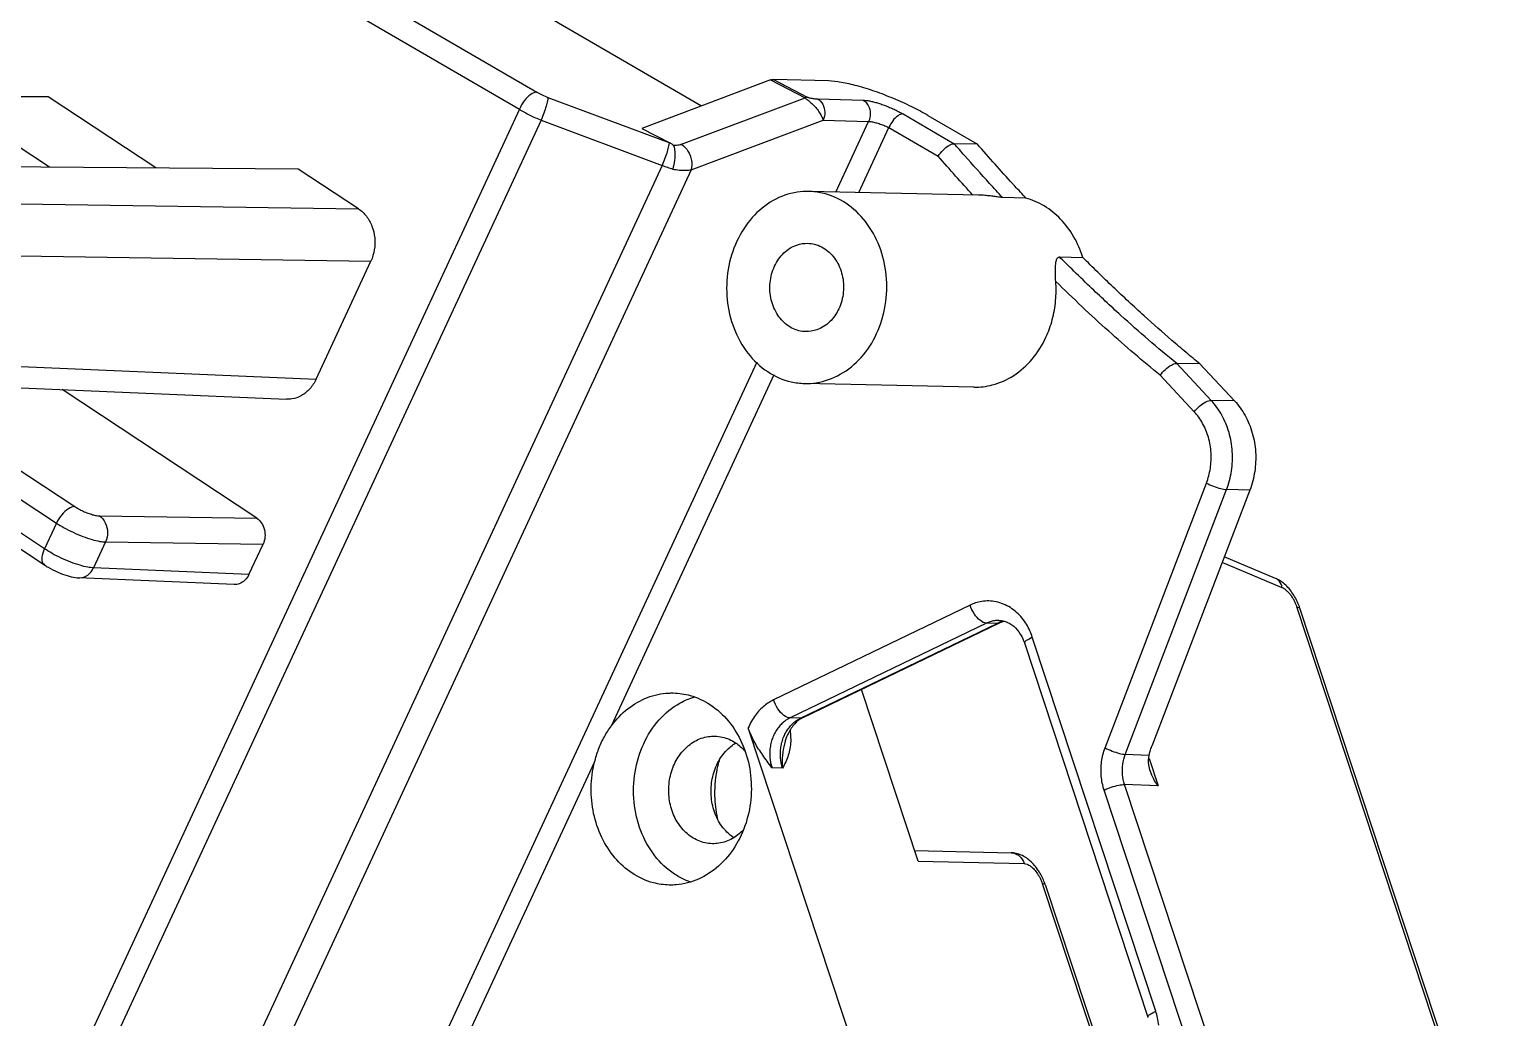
# Model space of a CAD drawing. Header units: inches. Extents: x 164842 to 166038, y -53074 to -52229.
# Drawn here: x 164903.41 to 164934.4, y -52853.88 to -52833.21 of the extents above; entities that cross this region are included whole.
import ezdxf

# ---------------------------------------------------------------- set-up
doc = ezdxf.new("R2010")
doc.units = ezdxf.units.IN
doc.header["$LTSCALE"] = 2
doc.header["$MEASUREMENT"] = 0
doc.layers.get('0').update_dxf_attribs({"linetype": 'CONTINUOUS'})

msp = doc.modelspace()

# ---------------------------------------------------------------- linework, layer by layer
at = {"color": 7, "linetype": 'Continuous'}
for p, q in [((164893.825, -52821.048), (164917.481, -52834.807)), ((164892.015, -52821.712), (164914.036, -52834.52)), ((164891.647, -52822.069), (164913.668, -52834.877)), ((164918.929, -52834.263), (164916.233, -52835.276)), ((164918.929, -52834.263), (164919.651, -52834.64)), ((164920.138, -52834.284), (164918.99, -52834.252)), ((164918.99, -52834.252), (164919.697, -52834.62)), ((164903.802, -52834.617), (164901.598, -52834.617)), ((164903.827, -52836.088), (164901.598, -52834.617)), ((164906.057, -52836.105), (164903.802, -52834.617)), ((164914.266, -52834.627), (164916.816, -52835.578)), ((164917.066, -52835.61), (164919.651, -52834.64)), ((164913.668, -52834.877), (164900.353, -52863.561)), ((164919.915, -52834.659), (164920.868, -52834.686)), ((164892.099, -52835.097), (164904.358, -52843.19)), ((164914.123, -52835.103), (164900.802, -52863.8)), ((164914.123, -52835.103), (164916.66, -52836.05)), ((164917.266, -52836.141), (164920.029, -52835.104)), ((164920.029, -52835.104), (164920.982, -52835.13)), ((164920.297, -52836.608), (164920.982, -52835.13)), ((164920.775, -52836.618), (164921.406, -52835.26)), ((164921.406, -52835.26), (164922.439, -52835.861)), ((164921.702, -52834.974), (164922.773, -52835.597)), ((164922.222, -52835.004), (164923.261, -52835.608)), ((164891.571, -52835.349), (164903.975, -52843.538)), ((164916.233, -52835.276), (164916.816, -52835.578)), ((164903.726, -52844.075), (164891.321, -52835.886)), ((164923.261, -52835.608), (164922.773, -52835.597)), ((164916.66, -52836.05), (164893.128, -52886.745)), ((164917.266, -52836.141), (164893.631, -52887.059)), ((164909.037, -52836.128), (164901.098, -52836.068)), ((164910.299, -52836.961), (164909.037, -52836.128)), ((164923.282, -52836.672), (164919.729, -52836.595)), ((164924.273, -52836.734), (164923.786, -52836.723)), ((164902.269, -52836.841), (164910.299, -52836.961)), ((164902.528, -52837.932), (164910.558, -52838.053)), ((164909.409, -52840.527), (164910.558, -52838.053)), ((164924.978, -52837.964), (164925.466, -52837.975)), ((164901.481, -52840.188), (164909.409, -52840.527)), ((164911.946, -52854.597), (164918.647, -52840.161)), ((164927.92, -52840.206), (164927.433, -52840.196)), ((164928.157, -52840.97), (164927.433, -52840.196)), ((164927.92, -52840.206), (164928.645, -52840.98)), ((164915.595, -52847.777), (164919.007, -52840.427)), ((164927.8, -52841.207), (164927.087, -52840.444)), ((164900.866, -52840.605), (164908.794, -52840.944)), ((164908.169, -52843.435), (164904.092, -52840.743)), ((164923.188, -52840.691), (164919.642, -52840.614)), ((164928.645, -52840.98), (164928.157, -52840.97)), ((164925.935, -52848.24), (164928.057, -52842.698)), ((164926.356, -52848.376), (164928.478, -52842.835)), ((164928.966, -52842.845), (164926.912, -52848.206)), ((164928.966, -52842.845), (164928.478, -52842.835)), ((164903.975, -52843.538), (164903.726, -52844.075)), ((164904.872, -52843.385), (164908.169, -52843.435)), ((164903.726, -52844.415), (164902.979, -52843.922)), ((164905.001, -52843.931), (164904.749, -52844.474)), ((164905.001, -52843.931), (164908.299, -52843.98)), ((164908.005, -52844.613), (164908.299, -52843.98)), ((164929.501, -52844.693), (164928.431, -52844.242)), ((164908.005, -52844.613), (164904.749, -52844.474)), ((164929.643, -52844.891), (164928.385, -52844.361)), ((164907.697, -52844.822), (164904.441, -52844.682)), ((164923.105, -52845.253), (164918.991, -52847.235)), ((164929.952, -52845.292), (164930.013, -52845.314)), ((164934.34, -52858.587), (164929.952, -52845.292)), ((164934.401, -52858.609), (164930.013, -52845.314)), ((164923.449, -52845.631), (164919.336, -52847.613)), ((164919.557, -52847.618), (164923.674, -52845.634)), ((164919.609, -52847.607), (164923.725, -52845.624)), ((164923.674, -52845.634), (164923.449, -52845.631)), ((164923.674, -52845.634), (164923.725, -52845.624)), ((164923.71, -52845.572), (164923.707, -52845.572)), ((164926.833, -52853.88), (164924.25, -52846.051)), ((164926.994, -52853.749), (164924.41, -52845.92)), ((164922.022, -52850.613), (164920.835, -52847.016)), ((164919.557, -52847.618), (164919.336, -52847.613)), ((164919.557, -52847.618), (164919.609, -52847.607)), ((164921.045, -52855.65), (164918.461, -52847.821)), ((164919.237, -52848.095), (164919.237, -52848.096)), ((164912.356, -52854.756), (164915.243, -52848.537)), ((164926.856, -52848.397), (164926.356, -52848.376)), ((164926.854, -52848.464), (164927.043, -52849.036)), ((164919.179, -52848.664), (164918.958, -52848.659)), ((164929.288, -52859.345), (164925.914, -52849.124)), ((164927.043, -52849.036), (164926.343, -52849.007)), ((164929.716, -52859.229), (164926.343, -52849.007)), ((164921.949, -52850.391), (164923.965, -52850.434)), ((164922.022, -52850.613), (164924.238, -52850.661)), ((164924.68, -52851.098), (164924.617, -52851.076)), ((164924.617, -52851.076), (164925.978, -52855.2)), ((164924.68, -52851.098), (164926.026, -52855.177))]:
    msp.add_line(p, q, dxfattribs=at)
for points, start_tangent, end_tangent in [([(164918.929, -52834.263), (164918.945, -52834.258), (164918.961, -52834.251)], (0.936104, 0.351725), (0.982442, 0.186568)), ([(164918.961, -52834.251), (164918.975, -52834.252)], (0.982442, 0.186568), (0.996355, -0.085309)), ([(164918.975, -52834.252), (164918.99, -52834.252)], (0.996355, -0.085309), (0.999606, -0.028071)), ([(164922.222, -52835.004), (164921.886, -52834.825), (164921.504, -52834.652), (164921.116, -52834.504), (164920.743, -52834.389), (164920.406, -52834.313), (164920.138, -52834.284)], (-0.864421, 0.502769), (-0.999606, 0.028071)), ([(164914.036, -52834.52), (164913.906, -52834.567), (164913.771, -52834.698), (164913.668, -52834.877)], (-0.999974, 0.007219), (-0.379328, -0.925262)), ([(164914.036, -52834.52), (164914.146, -52834.577), (164914.266, -52834.627)], (0.864458, -0.502706), (0.936907, -0.349578)), ([(164914.266, -52834.627), (164914.257, -52834.696), (164914.227, -52834.812), (164914.18, -52834.955), (164914.123, -52835.103)], (0.062732, -0.99803), (-0.377703, -0.925927)), ([(164919.697, -52834.62), (164919.682, -52834.624), (164919.667, -52834.63), (164919.65, -52834.639)], (-0.989278, -0.146041), (-0.847424, -0.530917)), ([(164919.651, -52834.64), (164919.732, -52834.701), (164919.814, -52834.779), (164919.893, -52834.861), (164919.954, -52834.951), (164920.001, -52835.031), (164920.029, -52835.104)], (0.807107, -0.590405), (0.280931, -0.959728)), ([(164919.697, -52834.62), (164919.72, -52834.63), (164919.753, -52834.639), (164919.793, -52834.647), (164919.835, -52834.653), (164919.876, -52834.657), (164919.915, -52834.659)], (0.886377, -0.462964), (0.999607, -0.028044)), ([(164913.668, -52834.877), (164913.885, -52834.997), (164914.123, -52835.103)], (0.849785, -0.527129), (0.928841, -0.370479)), ([(164919.915, -52834.659), (164920.021, -52834.773), (164920.063, -52834.936), (164920.029, -52835.104)], (0.863056, -0.505107), (-0.420821, -0.907144)), ([(164920.868, -52834.686), (164920.974, -52834.8), (164921.016, -52834.963), (164920.982, -52835.13)], (0.863056, -0.505107), (-0.420821, -0.907144)), ([(164920.868, -52834.686), (164920.929, -52834.691), (164921.001, -52834.703), (164921.08, -52834.721), (164921.166, -52834.744), (164921.257, -52834.774), (164921.351, -52834.808), (164921.445, -52834.846), (164921.536, -52834.888), (164921.623, -52834.931), (164921.702, -52834.974)], (0.999606, -0.028071), (0.86441, -0.502787)), ([(164920.982, -52835.13), (164921.013, -52835.133), (164921.049, -52835.138), (164921.089, -52835.146), (164921.133, -52835.157), (164921.179, -52835.17), (164921.226, -52835.185), (164921.274, -52835.202), (164921.321, -52835.221), (164921.365, -52835.24), (164921.406, -52835.26)], (0.999626, -0.027358), (0.891765, -0.4525)), ([(164921.702, -52834.974), (164921.597, -52835.011), (164921.489, -52835.116), (164921.406, -52835.26)], (-0.999769, 0.02151), (-0.379327, -0.925263)), ([(164916.803, -52835.574), (164916.794, -52835.643), (164916.764, -52835.758), (164916.716, -52835.902), (164916.66, -52836.05)], (0.062732, -0.99803), (-0.377703, -0.925927)), ([(164916.808, -52835.573), (164916.816, -52835.578), (164916.824, -52835.582)], (0.899253, -0.437428), (0.888095, -0.459661)), ([(164916.895, -52835.636), (164916.881, -52835.618), (164916.856, -52835.599), (164916.824, -52835.582)], (-0.39223, 0.919867), (-0.888095, 0.459661)), ([(164916.895, -52835.636), (164916.923, -52835.769), (164916.917, -52835.945), (164916.878, -52836.128)], (0.39223, -0.919867), (-0.292663, -0.956216)), ([(164917.066, -52835.61), (164917.015, -52835.625), (164916.957, -52835.634), (164916.895, -52835.636)], (-0.93611, -0.351707), (-0.999933, 0.011605)), ([(164917.066, -52835.61), (164917.199, -52835.752), (164917.272, -52835.947), (164917.266, -52836.141)], (0.831566, -0.555426), (-0.255742, -0.966745)), ([(164923.165, -52836.673), (164922.804, -52836.273), (164922.439, -52835.861)], (-0.673697, 0.739007), (-0.659105, 0.752051)), ([(164922.44, -52835.861), (164922.541, -52835.729), (164922.663, -52835.632), (164922.773, -52835.597)], (0.503011, 0.86428), (0.999769, -0.02151)), ([(164922.992, -52835.846), (164922.773, -52835.597)], (-0.662724, 0.748864), (-0.658091, 0.752939)), ([(164923.786, -52836.723), (164923.514, -52836.427), (164922.992, -52835.846)], (-0.679065, 0.734078), (-0.662724, 0.748864)), ([(164924.046, -52836.486), (164924.001, -52836.437), (164923.261, -52835.608)], (-0.674454, 0.738317), (-0.658091, 0.752939)), ([(164916.66, -52836.05), (164916.768, -52836.091), (164916.878, -52836.128)], (0.928831, -0.370505), (0.95552, -0.294925)), ([(164916.878, -52836.128), (164917.02, -52836.148), (164917.152, -52836.153), (164917.266, -52836.141)], (0.982337, -0.187118), (0.98169, 0.190484)), ([(164924.273, -52836.734), (164924.046, -52836.486)], (-0.679065, 0.734078), (-0.674454, 0.738317)), ([(164919.729, -52836.596), (164919.487, -52836.611), (164918.982, -52836.787), (164918.546, -52837.141), (164918.222, -52837.638)], (-0.999766, 0.021616), (-0.421036, -0.907044)), ([(164921.15, -52839.571), (164921.331, -52838.98), (164921.351, -52838.351), (164921.208, -52837.747), (164920.916, -52837.228), (164920.504, -52836.843), (164920.011, -52836.63), (164919.729, -52836.596)], (0.421036, 0.907044), (-0.999766, 0.021616)), ([(164923.786, -52836.723), (164923.721, -52836.717), (164923.632, -52836.705), (164923.528, -52836.691), (164923.414, -52836.679), (164923.293, -52836.672), (164923.282, -52836.672)], (-0.999769, 0.02151), (-0.999753, 0.022216)), ([(164925.466, -52837.975), (164925.275, -52837.54), (164925.002, -52837.175), (164924.661, -52836.9), (164924.273, -52836.734)], (-0.299574, 0.954073), (-0.966017, 0.258478)), ([(164910.299, -52836.961), (164910.464, -52837.115), (164910.581, -52837.323), (164910.638, -52837.564), (164910.63, -52837.816), (164910.558, -52838.053)], (0.83456, -0.550917), (-0.421036, -0.907044)), ([(164918.222, -52837.638), (164918.04, -52838.23), (164918.02, -52838.859), (164918.163, -52839.462), (164918.455, -52839.982), (164918.868, -52840.367), (164919.36, -52840.58), (164919.643, -52840.614)], (-0.421036, -0.907044), (0.999766, -0.021616)), ([(164919.012, -52838.16), (164919.207, -52837.884), (164919.475, -52837.717), (164919.706, -52837.681)], (0.421036, 0.907044), (0.999795, -0.020258)), ([(164919.706, -52837.681), (164919.776, -52837.686), (164920.062, -52837.794), (164920.291, -52838.026), (164920.428, -52838.346), (164920.452, -52838.705), (164920.359, -52839.05)], (0.999795, -0.020258), (-0.421036, -0.907044)), ([(164924.901, -52838.478), (164924.894, -52838.34), (164924.894, -52838.219), (164924.9, -52838.118), (164924.914, -52838.038), (164924.939, -52837.984), (164924.978, -52837.964)], (-0.078156, 0.996941), (0.999769, -0.02151)), ([(164925.234, -52838.218), (164924.978, -52837.964)], (-0.713802, 0.700347), (-0.707318, 0.706895)), ([(164927.631, -52839.966), (164927.331, -52839.712), (164926.752, -52839.2), (164926.103, -52838.597), (164925.466, -52837.975)], (-0.766284, 0.642502), (-0.707318, 0.706895)), ([(164919.665, -52839.529), (164919.596, -52839.524), (164919.309, -52839.416), (164919.08, -52839.184), (164918.943, -52838.864), (164918.919, -52838.504), (164919.012, -52838.16)], (-0.999795, 0.020258), (0.421036, 0.907044)), ([(164927.433, -52840.196), (164926.843, -52839.701), (164926.264, -52839.19), (164925.615, -52838.586), (164925.234, -52838.218)], (-0.774688, 0.632343), (-0.713802, 0.700347)), ([(164924.695, -52839.648), (164924.829, -52839.275), (164924.898, -52838.881), (164924.901, -52838.478)], (0.421036, 0.907044), (-0.078155, 0.996941)), ([(164927.087, -52840.444), (164926.009, -52839.52), (164924.901, -52838.478)], (-0.774281, 0.632842), (-0.714169, 0.699974)), ([(164920.359, -52839.05), (164920.164, -52839.326), (164919.896, -52839.492), (164919.665, -52839.529)], (-0.421036, -0.907044), (-0.999795, 0.020258)), ([(164919.643, -52840.614), (164919.884, -52840.599), (164920.389, -52840.423), (164920.825, -52840.069), (164921.15, -52839.571)], (0.999766, -0.021616), (0.421036, 0.907044)), ([(164923.187, -52840.691), (164923.571, -52840.646), (164924.02, -52840.447), (164924.405, -52840.105), (164924.695, -52839.648)], (0.999775, -0.021228), (0.421036, 0.907044)), ([(164927.089, -52840.446), (164927.196, -52840.32), (164927.322, -52840.228), (164927.433, -52840.196)], (0.547793, 0.836614), (0.999769, -0.02151)), ([(164927.92, -52840.206), (164927.631, -52839.966)], (-0.774688, 0.632343), (-0.766284, 0.642502)), ([(164909.409, -52840.527), (164909.279, -52840.726), (164909.105, -52840.868), (164908.903, -52840.938), (164908.794, -52840.944)], (-0.421036, -0.907044), (-0.999087, 0.042726)), ([(164927.8, -52841.207), (164927.914, -52841.087), (164928.044, -52841), (164928.157, -52840.97)], (0.597756, 0.801678), (0.999769, -0.02151)), ([(164928.478, -52842.835), (164928.58, -52842.446), (164928.597, -52842.039), (164928.529, -52841.639), (164928.378, -52841.275), (164928.157, -52840.97)], (0.357661, 0.933851), (-0.683168, 0.730261)), ([(164928.645, -52840.98), (164928.865, -52841.283), (164929.017, -52841.651), (164929.085, -52842.049), (164929.067, -52842.459), (164928.966, -52842.845)], (0.683168, -0.730261), (-0.357661, -0.933851)), ([(164928.057, -52842.698), (164928.138, -52842.39), (164928.153, -52842.063), (164928.097, -52841.741), (164927.977, -52841.45), (164927.8, -52841.207)], (0.357661, 0.933851), (-0.683168, 0.730261)), ([(164928.057, -52842.698), (164928.203, -52842.765), (164928.357, -52842.815), (164928.478, -52842.835)], (0.878947, -0.476919), (0.999769, -0.02151)), ([(164904.358, -52843.19), (164904.226, -52843.236), (164904.086, -52843.363), (164903.975, -52843.538)], (-0.999971, 0.007585), (-0.421036, -0.907044)), ([(164904.358, -52843.19), (164904.437, -52843.238), (164904.531, -52843.286), (164904.633, -52843.328), (164904.73, -52843.36), (164904.811, -52843.379), (164904.872, -52843.385)], (0.83455, -0.550932), (0.999886, -0.015081)), ([(164903.975, -52843.538), (164904.132, -52843.633), (164904.322, -52843.729), (164904.525, -52843.815), (164904.718, -52843.88), (164904.88, -52843.918), (164905.001, -52843.931)], (0.834555, -0.550925), (0.99976, -0.021918)), ([(164904.872, -52843.385), (164904.996, -52843.529), (164905.043, -52843.729), (164905.001, -52843.931)], (0.832884, -0.553447), (-0.416827, -0.908986)), ([(164908.169, -52843.435), (164908.268, -52843.535), (164908.328, -52843.674), (164908.339, -52843.831), (164908.299, -52843.98)], (0.83456, -0.550917), (-0.421036, -0.907044)), ([(164903.727, -52844.413), (164903.694, -52844.381), (164903.674, -52844.251), (164903.726, -52844.075)], (-0.830194, 0.557474), (0.421036, 0.907044)), ([(164903.877, -52844.166), (164903.726, -52844.075)], (-0.871704, 0.490033), (-0.834555, 0.550924)), ([(164904.749, -52844.474), (164904.629, -52844.459), (164904.467, -52844.42), (164904.274, -52844.354), (164904.072, -52844.267), (164903.883, -52844.17), (164903.877, -52844.166)], (-0.999359, 0.035797), (-0.871704, 0.490033)), ([(164903.725, -52844.415), (164903.797, -52844.459), (164903.999, -52844.562), (164904.196, -52844.636), (164904.372, -52844.676), (164904.443, -52844.682)], (0.834594, -0.550865), (0.999157, -0.041046)), ([(164904.443, -52844.682), (164904.461, -52844.682), (164904.628, -52844.624), (164904.749, -52844.474)], (0.999028, -0.044082), (0.42522, 0.90509)), ([(164908.005, -52844.613), (164907.92, -52844.733), (164907.803, -52844.806), (164907.697, -52844.822)], (-0.421036, -0.907044), (-0.999113, 0.042121)), ([(164929.692, -52844.814), (164929.501, -52844.693)], (-0.755077, 0.655636), (-0.922339, 0.386383)), ([(164929.643, -52844.891), (164929.578, -52844.748), (164929.501, -52844.693)], (-0.170947, 0.98528), (-0.918645, 0.395085)), ([(164929.867, -52845.014), (164929.692, -52844.814)], (-0.558419, 0.829559), (-0.755077, 0.655636)), ([(164924.359, -52845.789), (164924.287, -52845.654), (164924.195, -52845.523), (164924.081, -52845.404), (164923.95, -52845.305), (164923.805, -52845.23), (164923.652, -52845.183), (164923.5, -52845.166), (164923.353, -52845.175), (164923.22, -52845.207), (164923.105, -52845.253)], (-0.412912, 0.910771), (-0.900858, -0.434113)), ([(164929.824, -52845.045), (164929.778, -52844.991), (164929.731, -52844.947), (164929.685, -52844.913), (164929.643, -52844.891)], (-0.604635, 0.796503), (-0.921726, 0.387843)), ([(164929.93, -52845.232), (164929.901, -52845.17), (164929.865, -52845.106), (164929.824, -52845.045)], (-0.384012, 0.923328), (-0.604635, 0.796503)), ([(164929.993, -52845.256), (164929.867, -52845.014)], (-0.360903, 0.932603), (-0.558419, 0.829559)), ([(164923.449, -52845.631), (164923.322, -52845.578), (164923.196, -52845.44), (164923.105, -52845.253)], (-0.999769, 0.02151), (-0.313405, 0.949619)), ([(164929.952, -52845.292), (164929.93, -52845.232)], (-0.313416, 0.949616), (-0.384012, 0.923328)), ([(164930.013, -52845.314), (164929.993, -52845.256)], (-0.313725, 0.949514), (-0.360903, 0.932603)), ([(164923.616, -52845.579), (164923.527, -52845.6), (164923.449, -52845.631)], (-0.988462, -0.151472), (-0.901408, -0.43297)), ([(164923.707, -52845.572), (164923.616, -52845.579)], (-0.99995, 0.00998), (-0.988462, -0.151472)), ([(164923.674, -52845.634), (164923.749, -52845.604), (164923.812, -52845.587)], (0.901409, 0.432969), (0.979834, 0.199813)), ([(164923.707, -52845.573), (164923.801, -52845.583)], (0.999962, -0.008763), (0.975833, -0.218518)), ([(164923.725, -52845.624), (164923.738, -52845.617), (164923.824, -52845.588)], (0.900843, 0.434145), (0.972806, 0.231621)), ([(164923.801, -52845.583), (164923.978, -52845.663), (164924.127, -52845.811), (164924.235, -52846.011), (164924.25, -52846.051)], (0.975833, -0.218518), (0.313406, -0.949619)), ([(164924.41, -52845.92), (164924.359, -52845.789)], (-0.313401, 0.949621), (-0.412912, 0.910771)), ([(164924.254, -52846.05), (164924.254, -52846.029), (164924.307, -52845.979), (164924.41, -52845.92)], (-0.213906, 0.976854), (0.900864, 0.434101)), ([(164915.595, -52847.777), (164915.939, -52847.421), (164916.349, -52847.187), (164916.795, -52847.093), (164916.891, -52847.091)], (0.593336, 0.804955), (0.999767, -0.021588)), ([(164916.917, -52850.882), (164916.505, -52850.497), (164916.213, -52849.978), (164916.07, -52849.374), (164916.09, -52848.745), (164916.271, -52848.153), (164916.595, -52847.656), (164917.031, -52847.302)], (-0.83456, 0.550917), (0.871549, 0.490308)), ([(164917.667, -52847.339), (164918.046, -52847.682), (164918.328, -52848.141), (164918.491, -52848.677), (164918.52, -52849.248), (164918.414, -52849.807), (164918.181, -52850.308), (164917.841, -52850.712), (164917.419, -52850.985), (164916.952, -52851.106), (164916.806, -52851.11)], (0.83456, -0.550917), (-0.999766, 0.021643)), ([(164916.891, -52847.091), (164917.245, -52847.144), (164917.667, -52847.339)], (0.999767, -0.021588), (0.83456, -0.550917)), ([(164917.031, -52847.302), (164917.342, -52847.17)], (0.871549, 0.490308), (0.958024, 0.286687)), ([(164918.991, -52847.235), (164918.897, -52847.288), (164918.799, -52847.358), (164918.703, -52847.447), (164918.611, -52847.555), (164918.53, -52847.681), (164918.461, -52847.821)], (-0.900864, -0.434101), (-0.385298, -0.922792)), ([(164919.336, -52847.613), (164919.208, -52847.561), (164919.082, -52847.422), (164918.991, -52847.235)], (-0.999769, 0.02151), (-0.313405, 0.949619)), ([(164919.336, -52847.613), (164919.269, -52847.65), (164919.2, -52847.701), (164919.131, -52847.767), (164919.068, -52847.847)], (-0.900864, -0.434101), (-0.571204, -0.820808)), ([(164919.348, -52847.777), (164919.417, -52847.709), (164919.489, -52847.656), (164919.557, -52847.618)], (0.666963, 0.745091), (0.900864, 0.434101)), ([(164919.609, -52847.607), (164919.435, -52847.736)], (-0.900864, -0.434101), (-0.690353, -0.723472)), ([(164915.243, -52848.537), (164915.327, -52848.266), (164915.447, -52848.008), (164915.595, -52847.777)], (0.242779, 0.970082), (0.593336, 0.804955)), ([(164918.958, -52848.659), (164918.856, -52848.521), (164918.765, -52848.393), (164918.679, -52848.264), (164918.597, -52848.126), (164918.522, -52847.977), (164918.461, -52847.821)], (-0.596702, 0.802463), (-0.313405, 0.949619)), ([(164919.068, -52847.847), (164919.012, -52847.939), (164918.967, -52848.041), (164918.935, -52848.151), (164918.916, -52848.263), (164918.911, -52848.374), (164918.918, -52848.48), (164918.934, -52848.576), (164918.958, -52848.659)], (-0.571204, -0.820808), (0.313405, -0.949619)), ([(164919.185, -52848.058), (164919.229, -52847.954), (164919.284, -52847.86)], (0.329639, 0.944107), (0.560865, 0.827907)), ([(164919.435, -52847.736), (164919.301, -52847.93), (164919.237, -52848.095)], (-0.690353, -0.723472), (-0.271122, -0.962545)), ([(164919.284, -52847.86), (164919.348, -52847.777)], (0.560865, 0.827907), (0.666963, 0.745091)), ([(164919.337, -52847.88), (164919.344, -52847.942)], (0.144193, -0.98955), (0.099224, -0.995065)), ([(164919.344, -52847.942), (164919.35, -52848.099), (164919.35, -52848.106)], (0.099224, -0.995065), (-0.034001, -0.999422)), ([(164916.915, -52848.579), (164917.097, -52848.3), (164917.341, -52848.102), (164917.624, -52848.003), (164917.759, -52847.995)], (0.421036, 0.907044), (0.999766, -0.021616)), ([(164917.759, -52847.995), (164917.917, -52848.014), (164918.193, -52848.133), (164918.384, -52848.301)], (0.999766, -0.021616), (0.66028, -0.75102)), ([(164918.004, -52848.297), (164918.199, -52848.137)], (0.687781, 0.725919), (0.853204, 0.521577)), ([(164919.179, -52848.664), (164919.156, -52848.582), (164919.14, -52848.489), (164919.133, -52848.387), (164919.137, -52848.278), (164919.154, -52848.167), (164919.185, -52848.058)], (-0.313405, 0.949619), (0.329639, 0.944107)), ([(164919.237, -52848.096), (164919.22, -52848.157), (164919.178, -52848.392), (164919.179, -52848.664)], (-0.270567, -0.962701), (0.133007, -0.991115)), ([(164919.35, -52848.106), (164919.335, -52848.252), (164919.299, -52848.396), (164919.246, -52848.53), (164919.179, -52848.664)], (-0.034001, -0.999422), (-0.459648, -0.888101)), ([(164925.914, -52849.124), (164925.854, -52848.83), (164925.861, -52848.529), (164925.935, -52848.24)], (-0.31377, 0.949499), (0.357604, 0.933873)), ([(164925.935, -52848.24), (164926.081, -52848.306), (164926.235, -52848.356), (164926.356, -52848.376)], (0.878947, -0.47692), (0.999769, -0.02151)), ([(164926.856, -52848.397), (164926.879, -52848.306), (164926.912, -52848.206)], (0.201356, 0.979518), (0.357661, 0.933851)), ([(164916.031, -52850.863), (164915.669, -52850.54), (164915.393, -52850.113), (164915.223, -52849.612), (164915.172, -52849.074), (164915.243, -52848.537)], (-0.83456, 0.550917), (0.242779, 0.970082)), ([(164917.711, -52850.245), (164917.553, -52850.226), (164917.277, -52850.107), (164917.046, -52849.891), (164916.882, -52849.6), (164916.802, -52849.262), (164916.814, -52848.91), (164916.915, -52848.579)], (-0.999766, 0.021616), (0.421036, 0.907044)), ([(164917.801, -52848.598), (164917.983, -52848.319), (164918.004, -52848.297)], (0.421036, 0.907044), (0.687781, 0.725919)), ([(164917.829, -52848.607), (164917.866, -52848.469)], (0.228393, 0.973569), (0.28571, 0.958316)), ([(164926.343, -52849.007), (164926.299, -52848.798), (164926.304, -52848.582), (164926.356, -52848.376)], (-0.315234, 0.949014), (0.355234, 0.934777)), ([(164926.884, -52848.735), (164926.851, -52848.595), (164926.856, -52848.397)], (-0.313365, 0.949633), (0.201356, 0.979518)), ([(164917.975, -52849.961), (164917.932, -52849.91), (164917.769, -52849.619), (164917.689, -52849.281), (164917.7, -52848.929), (164917.801, -52848.598)], (-0.663367, 0.748294), (0.421036, 0.907044)), ([(164917.833, -52849.758), (164917.767, -52849.303), (164917.807, -52848.71)], (-0.236498, 0.971632), (0.186566, 0.982442)), ([(164917.807, -52848.71), (164917.829, -52848.607)], (0.186566, 0.982442), (0.228393, 0.973569)), ([(164927.043, -52849.036), (164926.912, -52848.81), (164926.884, -52848.735)], (-0.59185, 0.806048), (-0.313365, 0.949633)), ([(164925.914, -52849.124), (164926.064, -52849.064), (164926.221, -52849.021), (164926.343, -52849.007)], (0.900864, 0.434101), (0.999614, -0.027768)), ([(164918.344, -52849.971), (164918.129, -52850.138), (164917.846, -52850.236), (164917.711, -52850.245)], (-0.696119, -0.717926), (-0.999766, 0.021616)), ([(164918.153, -52850.119), (164917.975, -52849.961)], (-0.827216, 0.561884), (-0.663367, 0.748294)), ([(164924.176, -52850.482), (164923.965, -52850.434)], (-0.916318, 0.40045), (-0.999769, 0.02151)), ([(164923.965, -52850.434), (164924.002, -52850.438), (164924.02, -52850.442)], (0.999885, -0.015198), (0.970891, -0.239522)), ([(164924.02, -52850.442), (164924.145, -52850.511), (164924.238, -52850.661)], (0.970891, -0.239522), (0.313405, -0.949619)), ([(164924.383, -52850.622), (164924.176, -52850.482)], (-0.731808, 0.681511), (-0.916318, 0.40045)), ([(164924.238, -52850.661), (164924.3, -52850.674), (164924.373, -52850.714), (164924.45, -52850.784), (164924.52, -52850.876)], (0.999769, -0.02151), (0.548843, -0.835925)), ([(164924.56, -52850.841), (164924.383, -52850.622)], (-0.524338, 0.85151), (-0.731808, 0.681511)), ([(164916.806, -52851.11), (164916.476, -52851.064), (164916.031, -52850.863)], (-0.999766, 0.021643), (-0.83456, 0.550917)), ([(164917.248, -52851.048), (164916.917, -52850.882)], (-0.942287, 0.334806), (-0.83456, 0.550917)), ([(164924.52, -52850.876), (164924.578, -52850.978), (164924.617, -52851.076)], (0.548843, -0.835925), (0.313405, -0.949619)), ([(164924.665, -52851.054), (164924.56, -52850.841)], (-0.349753, 0.936842), (-0.524338, 0.85151)), ([(164924.68, -52851.098), (164924.665, -52851.054)], (-0.313405, 0.949619), (-0.349753, 0.936842)), ([(164926.837, -52853.879), (164926.838, -52853.857), (164926.891, -52853.807), (164926.994, -52853.749)], (-0.214309, 0.976766), (0.900864, 0.434101)), ([(164927.056, -52854.046), (164927.031, -52853.887), (164926.994, -52853.749)], (-0.100414, 0.994946), (-0.313412, 0.949617))]:
    msp.add_spline(points, degree=3, dxfattribs=dict(at, start_tangent=start_tangent, end_tangent=end_tangent))

doc.saveas('drawing.dxf')
